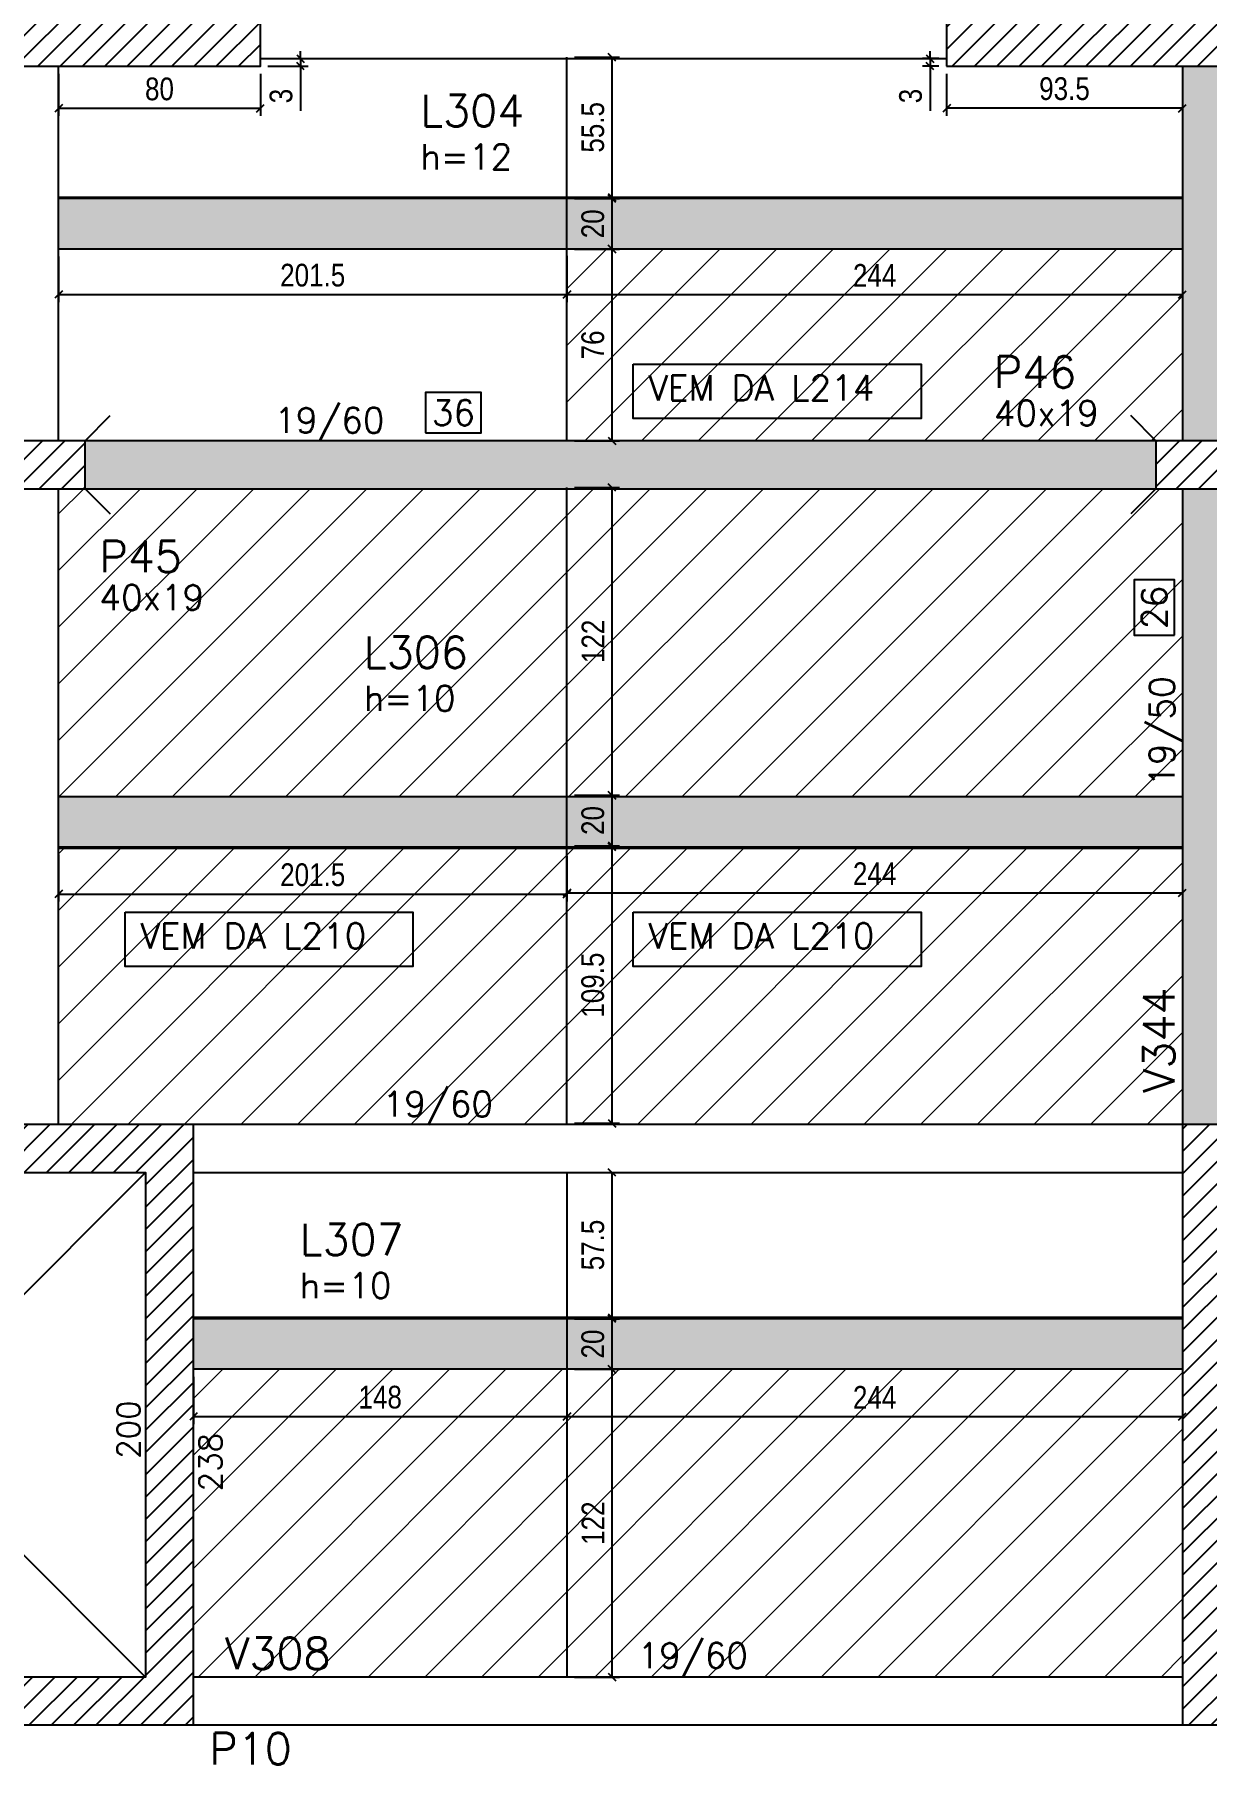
# Model space of a CAD drawing. Header units: millimetres. Extents: x 1860 to 8661, y -614 to 3837.
# Drawn here: x 4034 to 4498, y 1617 to 2302 of the extents above; entities that cross this region are included whole.
import ezdxf
from ezdxf.enums import TextEntityAlignment as Align

# ---------------------------------------------------------------- set-up
doc = ezdxf.new("R2010")
doc.units = ezdxf.units.MM
for name, color, linetype in [('COTA', 241, 'Continuous'), ('F-DESNIVEL-1', 254, 'Continuous'), ('F-LAJES-DIM', 2, 'Continuous'), ('F-LAJES-NOME', 4, 'Continuous'), ('F-PILARES-DIM', 172, 'Continuous'), ('F-PILARES-N', 170, 'Continuous'), ('F-PILARES-NASCE', 4, 'Continuous'), ('F-PILARES-NOME', 170, 'Continuous'), ('F-VIGAS-DIM', 2, 'Continuous'), ('F-VIGAS-NOME', 4, 'Continuous'), ('F-VÃO', 1, 'Continuous'), ('Painéis', 200, 'Continuous'), ('Pilares', 5, 'Continuous'), ('VIGA', 3, 'Continuous')]:
    doc.layers.add(name, color=color, linetype=linetype)
doc.layers.add('F-DESNIVEL-2', color=7, linetype='Continuous', true_color=0xffd1e8)
doc.layers.add('Hachura', color=251, linetype='Continuous', lineweight=9)
doc.styles.add('COTA TECNICA-50', font='techl___.ttf', dxfattribs={"height": 9})
doc.styles.add('MCP', font='romans.shx')
doc.styles.add('ROMANS', font='romans.shx')
doc.dimstyles.new('COTA PAINEL-50', dxfattribs={"dimtxt": 9, "dimasz": 3, "dimexe": 3, "dimexo": 3, "dimgap": 3, "dimtad": 1, "dimdec": 1, "dimzin": 12, "dimdsep": 46, "dimtxsty": 'COTA TECNICA-50', "dimblk1": 'OBLIQUE', "dimblk2": 'OBLIQUE', "dimsah": 1, "dimcen": 0.9, "dimclrd": 4, "dimclre": 4, "dimclrt": 240, "dimadec": 1, "dimazin": 3, "dimtfac": 1, "dimtdec": 1, "dimtmove": 0, "dimatfit": 3, "dimfxl": 1, "dimtolj": 1, "dimtzin": 12, "dimarcsym": 0})
pattern_1 = [(45, (3892.612, -4013.147), (-4.4194174, 4.4194174), [])]

# ---------------------------------------------------------------- blocks, each defined once
blk = doc.blocks.new('*U11')
at = {"layer": 'F-VIGAS-DIM', "color": 1}
blk.add_lwpolyline([(0, 0), (22, 0), (22, 16), (0, 16)], close=True, dxfattribs=at)
at = {"layer": 'F-VIGAS-DIM', "style": 'MCP'}
blk.add_attdef('DIM', text='', height=10, dxfattribs=at).set_placement((11, 8), align=Align.MIDDLE_CENTER)
blk = doc.blocks.new('_Oblique')
at = {"color": 0, "linetype": 'ByBlock', "lineweight": -2}
blk.add_line((-0.5, -0.5), (0.5, 0.5), dxfattribs=at)
blk = doc.blocks.new('*D932')
at = {"layer": 'COTA', "color": 4, "lineweight": -2, "transparency": 16777216}
for p, q in [((4043.11, 1977.35), (4043.11, 1958.7)), ((4244.61, 1976.85), (4244.61, 1958.7)), ((4043.11, 1961.7), (4244.61, 1961.7))]:
    blk.add_line(p, q, dxfattribs=at)
at = {"layer": 'Defpoints', "color": 0, "transparency": 16777216}
for p in [(4043.11, 1980.35), (4244.61, 1979.85), (4244.61, 1961.7)]:
    blk.add_point(p, dxfattribs=at)
at = {"layer": 'COTA', "color": 4, "lineweight": -2, "transparency": 16777216, "xscale": 3, "yscale": 3, "zscale": 3, "rotation": 180}
blk.add_blockref('_Oblique', (4043.11, 1961.7), dxfattribs=at)
at = {"layer": 'COTA', "color": 4, "lineweight": -2, "transparency": 16777216, "xscale": 3, "yscale": 3, "zscale": 3}
blk.add_blockref('_Oblique', (4244.61, 1961.7), dxfattribs=at)
at = {"layer": 'COTA', "color": 240, "transparency": 16777216, "insert": (4143.86, 1969.3), "char_height": 9, "attachment_point": 5, "style": 'COTA TECNICA-50'}
blk.add_mtext('\\A1;201.5', dxfattribs=at)
blk = doc.blocks.new('*D933')
at = {"layer": 'COTA', "color": 4, "lineweight": -2, "transparency": 16777216}
for p, q in [((4244.61, 1976.85), (4244.61, 1959.2)), ((4488.61, 1976.85), (4488.61, 1959.2)), ((4244.61, 1962.2), (4488.61, 1962.2))]:
    blk.add_line(p, q, dxfattribs=at)
at = {"layer": 'Defpoints', "color": 0, "transparency": 16777216}
for p in [(4244.61, 1979.85), (4488.61, 1979.85), (4488.61, 1962.2)]:
    blk.add_point(p, dxfattribs=at)
at = {"layer": 'COTA', "color": 4, "lineweight": -2, "transparency": 16777216, "xscale": 3, "yscale": 3, "zscale": 3, "rotation": 180}
blk.add_blockref('_Oblique', (4244.61, 1962.2), dxfattribs=at)
at = {"layer": 'COTA', "color": 4, "lineweight": -2, "transparency": 16777216, "xscale": 3, "yscale": 3, "zscale": 3}
blk.add_blockref('_Oblique', (4488.61, 1962.2), dxfattribs=at)
at = {"layer": 'COTA', "color": 240, "transparency": 16777216, "insert": (4366.61, 1969.77), "char_height": 9, "attachment_point": 5, "style": 'COTA TECNICA-50'}
blk.add_mtext('\\A1;244', dxfattribs=at)
blk = doc.blocks.new('*D934')
at = {"layer": 'COTA', "color": 4, "lineweight": -2, "transparency": 16777216}
for p, q in [((4247.61, 1980.35), (4265.52, 1980.35)), ((4262.52, 1870.85), (4262.52, 1980.35)), ((4247.61, 1870.85), (4265.52, 1870.85))]:
    blk.add_line(p, q, dxfattribs=at)
at = {"layer": 'Defpoints', "color": 0, "transparency": 16777216}
for p in [(4244.61, 1980.35), (4262.52, 1980.35), (4244.61, 1870.85)]:
    blk.add_point(p, dxfattribs=at)
at = {"layer": 'COTA', "color": 4, "lineweight": -2, "transparency": 16777216, "xscale": 3, "yscale": 3, "zscale": 3}
for p, rotation in [((4262.52, 1980.35), 90), ((4262.52, 1870.85), 270)]:
    blk.add_blockref('_Oblique', p, dxfattribs=dict(at, rotation=rotation))
at = {"layer": 'COTA', "color": 240, "transparency": 16777216, "insert": (4254.89, 1925.6), "char_height": 9, "attachment_point": 5, "rotation": 90, "style": 'COTA TECNICA-50'}
blk.add_mtext('\\A1;109.5', dxfattribs=at)
blk = doc.blocks.new('*D936')
at = {"layer": 'COTA', "color": 4, "lineweight": -2, "transparency": 16777216}
for p, q in [((4247.61, 2122.85), (4265.52, 2122.85)), ((4262.52, 2000.85), (4262.52, 2122.85)), ((4247.61, 2000.85), (4265.52, 2000.85))]:
    blk.add_line(p, q, dxfattribs=at)
at = {"layer": 'Defpoints', "color": 0, "transparency": 16777216}
for p in [(4244.61, 2122.85), (4262.52, 2122.85), (4244.61, 2000.85)]:
    blk.add_point(p, dxfattribs=at)
at = {"layer": 'COTA', "color": 4, "lineweight": -2, "transparency": 16777216, "xscale": 3, "yscale": 3, "zscale": 3}
for p, rotation in [((4262.52, 2122.85), 90), ((4262.52, 2000.85), 270)]:
    blk.add_blockref('_Oblique', p, dxfattribs=dict(at, rotation=rotation))
at = {"layer": 'COTA', "color": 240, "transparency": 16777216, "insert": (4254.96, 2061.85), "char_height": 9, "attachment_point": 5, "rotation": 90, "style": 'COTA TECNICA-50'}
blk.add_mtext('\\A1;122', dxfattribs=at)
blk = doc.blocks.new('*D935')
at = {"layer": 'COTA', "color": 4, "lineweight": -2, "transparency": 16777216}
for p, q in [((4247.61, 2000.85), (4265.52, 2000.85)), ((4262.52, 1980.85), (4262.52, 2000.85)), ((4247.61, 1980.85), (4265.52, 1980.85))]:
    blk.add_line(p, q, dxfattribs=at)
at = {"layer": 'Defpoints', "color": 0, "transparency": 16777216}
for p in [(4244.61, 2000.85), (4262.52, 2000.85), (4244.61, 1980.85)]:
    blk.add_point(p, dxfattribs=at)
at = {"layer": 'COTA', "color": 4, "lineweight": -2, "transparency": 16777216, "xscale": 3, "yscale": 3, "zscale": 3}
for p, rotation in [((4262.52, 2000.85), 90), ((4262.52, 1980.85), 270)]:
    blk.add_blockref('_Oblique', p, dxfattribs=dict(at, rotation=rotation))
at = {"layer": 'COTA', "color": 240, "transparency": 16777216, "insert": (4254.92, 1990.85), "char_height": 9, "attachment_point": 5, "rotation": 90, "style": 'COTA TECNICA-50'}
blk.add_mtext('\\A1;20', dxfattribs=at)
blk = doc.blocks.new('*D937')
at = {"layer": 'COTA', "color": 4, "lineweight": -2, "transparency": 16777216}
for p, q in [((4244.61, 2214.6), (4244.61, 2196.35)), ((4043.11, 2214.35), (4043.11, 2196.35)), ((4043.11, 2199.35), (4244.61, 2199.35))]:
    blk.add_line(p, q, dxfattribs=at)
at = {"layer": 'Defpoints', "color": 0, "transparency": 16777216}
for p in [(4043.11, 2217.35), (4244.61, 2217.6), (4244.61, 2199.35)]:
    blk.add_point(p, dxfattribs=at)
at = {"layer": 'COTA', "color": 4, "lineweight": -2, "transparency": 16777216, "xscale": 3, "yscale": 3, "zscale": 3, "rotation": 180}
blk.add_blockref('_Oblique', (4043.11, 2199.35), dxfattribs=at)
at = {"layer": 'COTA', "color": 4, "lineweight": -2, "transparency": 16777216, "xscale": 3, "yscale": 3, "zscale": 3}
blk.add_blockref('_Oblique', (4244.61, 2199.35), dxfattribs=at)
at = {"layer": 'COTA', "color": 240, "transparency": 16777216, "insert": (4143.86, 2206.95), "char_height": 9, "attachment_point": 5, "style": 'COTA TECNICA-50'}
blk.add_mtext('\\A1;201.5', dxfattribs=at)
blk = doc.blocks.new('*D938')
at = {"layer": 'COTA', "color": 4, "lineweight": -2, "transparency": 16777216}
for p, q in [((4244.61, 2214.6), (4244.61, 2196.35)), ((4488.61, 2214.35), (4488.61, 2196.35)), ((4244.61, 2199.35), (4488.61, 2199.35))]:
    blk.add_line(p, q, dxfattribs=at)
at = {"layer": 'Defpoints', "color": 0, "transparency": 16777216}
for p in [(4244.61, 2217.6), (4488.61, 2217.35), (4488.61, 2199.35)]:
    blk.add_point(p, dxfattribs=at)
at = {"layer": 'COTA', "color": 4, "lineweight": -2, "transparency": 16777216, "xscale": 3, "yscale": 3, "zscale": 3, "rotation": 180}
blk.add_blockref('_Oblique', (4244.61, 2199.35), dxfattribs=at)
at = {"layer": 'COTA', "color": 4, "lineweight": -2, "transparency": 16777216, "xscale": 3, "yscale": 3, "zscale": 3}
blk.add_blockref('_Oblique', (4488.61, 2199.35), dxfattribs=at)
at = {"layer": 'COTA', "color": 240, "transparency": 16777216, "insert": (4366.61, 2206.91), "char_height": 9, "attachment_point": 5, "style": 'COTA TECNICA-50'}
blk.add_mtext('\\A1;244', dxfattribs=at)
blk = doc.blocks.new('*D939')
at = {"layer": 'COTA', "color": 4, "lineweight": -2, "transparency": 16777216}
for p, q in [((4247.61, 2217.35), (4265.52, 2217.35)), ((4262.52, 2141.35), (4262.52, 2217.35)), ((4247.61, 2141.35), (4265.52, 2141.35))]:
    blk.add_line(p, q, dxfattribs=at)
at = {"layer": 'Defpoints', "color": 0, "transparency": 16777216}
for p in [(4244.61, 2217.35), (4262.52, 2217.35), (4244.61, 2141.35)]:
    blk.add_point(p, dxfattribs=at)
at = {"layer": 'COTA', "color": 4, "lineweight": -2, "transparency": 16777216, "xscale": 3, "yscale": 3, "zscale": 3}
for p, rotation in [((4262.52, 2217.35), 90), ((4262.52, 2141.35), 270)]:
    blk.add_blockref('_Oblique', p, dxfattribs=dict(at, rotation=rotation))
at = {"layer": 'COTA', "color": 240, "transparency": 16777216, "insert": (4254.92, 2179.35), "char_height": 9, "attachment_point": 5, "rotation": 90, "style": 'COTA TECNICA-50'}
blk.add_mtext('\\A1;76', dxfattribs=at)
blk = doc.blocks.new('*D940')
at = {"layer": 'COTA', "color": 4, "lineweight": -2, "transparency": 16777216}
for p, q in [((4247.61, 2237.35), (4265.52, 2237.35)), ((4262.52, 2217.35), (4262.52, 2237.35)), ((4284.11, 2217.35), (4259.52, 2217.35))]:
    blk.add_line(p, q, dxfattribs=at)
at = {"layer": 'Defpoints', "color": 0, "transparency": 16777216}
for p in [(4244.61, 2237.35), (4262.52, 2237.35), (4287.11, 2217.35)]:
    blk.add_point(p, dxfattribs=at)
at = {"layer": 'COTA', "color": 4, "lineweight": -2, "transparency": 16777216, "xscale": 3, "yscale": 3, "zscale": 3}
for p, rotation in [((4262.52, 2237.35), 90), ((4262.52, 2217.35), 270)]:
    blk.add_blockref('_Oblique', p, dxfattribs=dict(at, rotation=rotation))
at = {"layer": 'COTA', "color": 240, "transparency": 16777216, "insert": (4254.92, 2227.35), "char_height": 9, "attachment_point": 5, "rotation": 90, "style": 'COTA TECNICA-50'}
blk.add_mtext('\\A1;20', dxfattribs=at)
blk = doc.blocks.new('*D941')
at = {"layer": 'COTA', "color": 4, "lineweight": -2, "transparency": 16777216}
for p, q in [((4247.61, 2293.35), (4265.52, 2293.35)), ((4262.52, 2237.85), (4262.52, 2293.35)), ((4247.61, 2237.85), (4265.52, 2237.85))]:
    blk.add_line(p, q, dxfattribs=at)
at = {"layer": 'Defpoints', "color": 0, "transparency": 16777216}
for p in [(4244.61, 2293.35), (4262.52, 2293.35), (4244.61, 2237.85)]:
    blk.add_point(p, dxfattribs=at)
at = {"layer": 'COTA', "color": 4, "lineweight": -2, "transparency": 16777216, "xscale": 3, "yscale": 3, "zscale": 3}
for p, rotation in [((4262.52, 2293.35), 90), ((4262.52, 2237.85), 270)]:
    blk.add_blockref('_Oblique', p, dxfattribs=dict(at, rotation=rotation))
at = {"layer": 'COTA', "color": 240, "transparency": 16777216, "insert": (4254.92, 2265.6), "char_height": 9, "attachment_point": 5, "rotation": 90, "style": 'COTA TECNICA-50'}
blk.add_mtext('\\A1;55.5', dxfattribs=at)
blk = doc.blocks.new('*D942')
at = {"layer": 'COTA', "color": 4, "lineweight": -2, "transparency": 16777216}
for p, q in [((4395.11, 2286.85), (4395.11, 2270.15)), ((4488.61, 2286.75), (4488.61, 2270.15)), ((4488.61, 2273.15), (4395.11, 2273.15))]:
    blk.add_line(p, q, dxfattribs=at)
at = {"layer": 'Defpoints', "color": 0, "transparency": 16777216}
for p in [(4395.11, 2289.85), (4488.61, 2289.75), (4395.11, 2273.15)]:
    blk.add_point(p, dxfattribs=at)
at = {"layer": 'COTA', "color": 4, "lineweight": -2, "transparency": 16777216, "xscale": 3, "yscale": 3, "zscale": 3, "rotation": 180}
blk.add_blockref('_Oblique', (4395.11, 2273.15), dxfattribs=at)
at = {"layer": 'COTA', "color": 4, "lineweight": -2, "transparency": 16777216, "xscale": 3, "yscale": 3, "zscale": 3}
blk.add_blockref('_Oblique', (4488.61, 2273.15), dxfattribs=at)
at = {"layer": 'COTA', "color": 240, "transparency": 16777216, "insert": (4441.86, 2280.87), "char_height": 9, "attachment_point": 5, "style": 'COTA TECNICA-50'}
blk.add_mtext('\\A1;93.5', dxfattribs=at)
blk = doc.blocks.new('*D943')
at = {"layer": 'COTA', "color": 4, "lineweight": -2, "transparency": 16777216}
for p, q in [((4043.11, 2286.85), (4043.11, 2270.15)), ((4123.11, 2286.85), (4123.11, 2270.15)), ((4043.11, 2273.15), (4123.11, 2273.15))]:
    blk.add_line(p, q, dxfattribs=at)
at = {"layer": 'Defpoints', "color": 0, "transparency": 16777216}
for p in [(4043.11, 2289.85), (4123.11, 2289.85), (4123.11, 2273.15)]:
    blk.add_point(p, dxfattribs=at)
at = {"layer": 'COTA', "color": 4, "lineweight": -2, "transparency": 16777216, "xscale": 3, "yscale": 3, "zscale": 3, "rotation": 180}
blk.add_blockref('_Oblique', (4043.11, 2273.15), dxfattribs=at)
at = {"layer": 'COTA', "color": 4, "lineweight": -2, "transparency": 16777216, "xscale": 3, "yscale": 3, "zscale": 3}
blk.add_blockref('_Oblique', (4123.11, 2273.15), dxfattribs=at)
at = {"layer": 'COTA', "color": 240, "transparency": 16777216, "insert": (4083.11, 2280.76), "char_height": 9, "attachment_point": 5, "style": 'COTA TECNICA-50'}
blk.add_mtext('\\A1;80', dxfattribs=at)
blk = doc.blocks.new('*D944')
at = {"layer": 'COTA', "color": 4, "lineweight": -2, "transparency": 16777216}
for p, q in [((4126.11, 2292.85), (4142.02, 2292.85)), ((4139.02, 2292.85), (4139.02, 2295.85)), ((4139.02, 2292.85), (4139.02, 2289.85)), ((4126.11, 2289.85), (4142.02, 2289.85)), ((4139.02, 2289.85), (4139.02, 2272.16))]:
    blk.add_line(p, q, dxfattribs=at)
at = {"layer": 'Defpoints', "color": 0, "transparency": 16777216}
for p in [(4123.11, 2292.85), (4123.11, 2289.85), (4139.02, 2289.85)]:
    blk.add_point(p, dxfattribs=at)
at = {"layer": 'COTA', "color": 4, "lineweight": -2, "transparency": 16777216, "xscale": 3, "yscale": 3, "zscale": 3}
for p, rotation in [((4139.02, 2292.85), 270), ((4139.02, 2289.85), 90)]:
    blk.add_blockref('_Oblique', p, dxfattribs=dict(at, rotation=rotation))
at = {"layer": 'COTA', "color": 240, "transparency": 16777216, "insert": (4131.33, 2278), "char_height": 9, "attachment_point": 5, "rotation": 90, "style": 'COTA TECNICA-50'}
blk.add_mtext('\\A1;3', dxfattribs=at)
blk = doc.blocks.new('*D945')
at = {"layer": 'COTA', "color": 4, "lineweight": -2, "transparency": 16777216}
for p, q in [((4392.11, 2292.85), (4385.56, 2292.85)), ((4388.56, 2292.85), (4388.56, 2295.85)), ((4388.56, 2292.85), (4388.56, 2289.85)), ((4392.11, 2289.85), (4385.56, 2289.85)), ((4388.56, 2289.85), (4388.56, 2272.16))]:
    blk.add_line(p, q, dxfattribs=at)
at = {"layer": 'Defpoints', "color": 0, "transparency": 16777216}
for p in [(4395.11, 2292.85), (4388.56, 2289.85), (4395.11, 2289.85)]:
    blk.add_point(p, dxfattribs=at)
at = {"layer": 'COTA', "color": 4, "lineweight": -2, "transparency": 16777216, "xscale": 3, "yscale": 3, "zscale": 3}
for p, rotation in [((4388.56, 2292.85), 270), ((4388.56, 2289.85), 90)]:
    blk.add_blockref('_Oblique', p, dxfattribs=dict(at, rotation=rotation))
at = {"layer": 'COTA', "color": 240, "transparency": 16777216, "insert": (4380.87, 2278), "char_height": 9, "attachment_point": 5, "rotation": 90, "style": 'COTA TECNICA-50'}
blk.add_mtext('\\A1;3', dxfattribs=at)
blk = doc.blocks.new('*D953')
at = {"layer": 'COTA', "color": 4, "lineweight": -2, "transparency": 16777216}
for p, q in [((4096.61, 1770.35), (4096.61, 1751.64)), ((4244.61, 1770.35), (4244.61, 1751.64)), ((4096.61, 1754.64), (4244.61, 1754.64))]:
    blk.add_line(p, q, dxfattribs=at)
at = {"layer": 'Defpoints', "color": 0, "transparency": 16777216}
for p in [(4096.61, 1773.35), (4244.61, 1773.35), (4244.61, 1754.64)]:
    blk.add_point(p, dxfattribs=at)
at = {"layer": 'COTA', "color": 4, "lineweight": -2, "transparency": 16777216, "xscale": 3, "yscale": 3, "zscale": 3, "rotation": 180}
blk.add_blockref('_Oblique', (4096.61, 1754.64), dxfattribs=at)
at = {"layer": 'COTA', "color": 4, "lineweight": -2, "transparency": 16777216, "xscale": 3, "yscale": 3, "zscale": 3}
blk.add_blockref('_Oblique', (4244.61, 1754.64), dxfattribs=at)
at = {"layer": 'COTA', "color": 240, "transparency": 16777216, "insert": (4170.61, 1762.23), "char_height": 9, "attachment_point": 5, "style": 'COTA TECNICA-50'}
blk.add_mtext('\\A1;148', dxfattribs=at)
blk = doc.blocks.new('*D954')
at = {"layer": 'COTA', "color": 4, "lineweight": -2, "transparency": 16777216}
for p, q in [((4244.61, 1770.35), (4244.61, 1751.64)), ((4488.61, 1770.35), (4488.61, 1751.64)), ((4244.61, 1754.64), (4488.61, 1754.64))]:
    blk.add_line(p, q, dxfattribs=at)
at = {"layer": 'Defpoints', "color": 0, "transparency": 16777216}
for p in [(4244.61, 1773.35), (4488.61, 1773.35), (4488.61, 1754.64)]:
    blk.add_point(p, dxfattribs=at)
at = {"layer": 'COTA', "color": 4, "lineweight": -2, "transparency": 16777216, "xscale": 3, "yscale": 3, "zscale": 3, "rotation": 180}
blk.add_blockref('_Oblique', (4244.61, 1754.64), dxfattribs=at)
at = {"layer": 'COTA', "color": 4, "lineweight": -2, "transparency": 16777216, "xscale": 3, "yscale": 3, "zscale": 3}
blk.add_blockref('_Oblique', (4488.61, 1754.64), dxfattribs=at)
at = {"layer": 'COTA', "color": 240, "transparency": 16777216, "insert": (4366.61, 1762.21), "char_height": 9, "attachment_point": 5, "style": 'COTA TECNICA-50'}
blk.add_mtext('\\A1;244', dxfattribs=at)
blk = doc.blocks.new('*D955')
at = {"layer": 'COTA', "color": 4, "lineweight": -2, "transparency": 16777216}
for p, q in [((4247.61, 1773.35), (4265.52, 1773.35)), ((4262.52, 1651.35), (4262.52, 1773.35)), ((4247.61, 1651.35), (4265.52, 1651.35))]:
    blk.add_line(p, q, dxfattribs=at)
at = {"layer": 'Defpoints', "color": 0, "transparency": 16777216}
for p in [(4244.61, 1773.35), (4262.52, 1773.35), (4244.61, 1651.35)]:
    blk.add_point(p, dxfattribs=at)
at = {"layer": 'COTA', "color": 4, "lineweight": -2, "transparency": 16777216, "xscale": 3, "yscale": 3, "zscale": 3}
for p, rotation in [((4262.52, 1773.35), 90), ((4262.52, 1651.35), 270)]:
    blk.add_blockref('_Oblique', p, dxfattribs=dict(at, rotation=rotation))
at = {"layer": 'COTA', "color": 240, "transparency": 16777216, "insert": (4254.96, 1712.35), "char_height": 9, "attachment_point": 5, "rotation": 90, "style": 'COTA TECNICA-50'}
blk.add_mtext('\\A1;122', dxfattribs=at)
blk = doc.blocks.new('*D956')
at = {"layer": 'COTA', "color": 4, "lineweight": -2, "transparency": 16777216}
for p, q in [((4247.61, 1793.35), (4265.52, 1793.35)), ((4262.52, 1773.35), (4262.52, 1793.35)), ((4247.61, 1773.35), (4265.52, 1773.35))]:
    blk.add_line(p, q, dxfattribs=at)
at = {"layer": 'Defpoints', "color": 0, "transparency": 16777216}
for p in [(4244.61, 1793.35), (4262.52, 1793.35), (4244.61, 1773.35)]:
    blk.add_point(p, dxfattribs=at)
at = {"layer": 'COTA', "color": 4, "lineweight": -2, "transparency": 16777216, "xscale": 3, "yscale": 3, "zscale": 3}
for p, rotation in [((4262.52, 1793.35), 90), ((4262.52, 1773.35), 270)]:
    blk.add_blockref('_Oblique', p, dxfattribs=dict(at, rotation=rotation))
at = {"layer": 'COTA', "color": 240, "transparency": 16777216, "insert": (4254.92, 1783.35), "char_height": 9, "attachment_point": 5, "rotation": 90, "style": 'COTA TECNICA-50'}
blk.add_mtext('\\A1;20', dxfattribs=at)
blk = doc.blocks.new('*D957')
at = {"layer": 'COTA', "color": 4, "lineweight": -2, "transparency": 16777216}
for p, q in [((4247.61, 1851.35), (4265.52, 1851.35)), ((4262.52, 1793.85), (4262.52, 1851.35)), ((4247.61, 1793.85), (4265.52, 1793.85))]:
    blk.add_line(p, q, dxfattribs=at)
at = {"layer": 'Defpoints', "color": 0, "transparency": 16777216}
for p in [(4244.61, 1851.35), (4262.52, 1851.35), (4244.61, 1793.85)]:
    blk.add_point(p, dxfattribs=at)
at = {"layer": 'COTA', "color": 4, "lineweight": -2, "transparency": 16777216, "xscale": 3, "yscale": 3, "zscale": 3}
for p, rotation in [((4262.52, 1851.35), 90), ((4262.52, 1793.85), 270)]:
    blk.add_blockref('_Oblique', p, dxfattribs=dict(at, rotation=rotation))
at = {"layer": 'COTA', "color": 240, "transparency": 16777216, "insert": (4254.92, 1822.6), "char_height": 9, "attachment_point": 5, "rotation": 90, "style": 'COTA TECNICA-50'}
blk.add_mtext('\\A1;57.5', dxfattribs=at)

msp = doc.modelspace()

# ---------------------------------------------------------------- hatches: boundary and pattern name
at = {"layer": 'Hachura', "linetype": 'ByBlock'}
h = msp.add_hatch(color=256, dxfattribs=at)
h.dxf.hatch_style = 1
h.paths.add_polyline_path([(4244.61, 2237.35), (4043.11, 2237.35), (4043.11, 2217.35), (4244.61, 2217.35)])
h.paths.add_polyline_path([(4244.61, 2237.35), (4244.61, 2217.35), (4488.61, 2217.35), (4488.61, 2237.35)])
h = msp.add_hatch(dxfattribs=at)
h.set_pattern_fill('ANSI31', color=256, scale=5)
h.paths.add_polyline_path([(3936.61, 2217.35), (3692.61, 2217.35), (3692.61, 2141.35), (3713.61, 2141.35), (3936.61, 2141.35)])
h.paths.add_polyline_path([(3848.61, 2160.48), (3848.61, 2144.48), (3870.61, 2144.48), (3870.61, 2160.48)], flags=16)
h.paths.add_polyline_path([(4478.11, 2141.35), (4488.61, 2141.35), (4488.61, 2217.35), (4244.61, 2217.35), (4244.61, 2141.35)])
h = msp.add_hatch(dxfattribs=at)
h.set_pattern_fill('ANSI31', color=256, scale=5)
h.paths.add_polyline_path([(4053.61, 2122.35), (4043.11, 2122.35), (4043.11, 2000.35), (4244.61, 2000.35), (4244.61, 2122.35)])
h.paths.add_polyline_path([(4244.61, 2122.35), (4244.61, 2000.35), (4488.61, 2000.35), (4488.61, 2122.35), (4478.11, 2122.35)])
h = msp.add_hatch(color=256, dxfattribs=at)
h.dxf.hatch_style = 1
h.paths.add_polyline_path([(3936.61, 2000.35), (3692.61, 2000.35), (3692.61, 1980.35), (3936.61, 1980.35)])
h.paths.add_polyline_path([(4024.11, 2000.35), (3936.61, 2000.35), (3936.61, 1980.35), (4024.11, 1980.35)])
h.paths.add_polyline_path([(4287.11, 2000.35), (4043.11, 2000.35), (4043.11, 1980.35), (4287.11, 1980.35)])
h.paths.add_polyline_path([(4488.61, 2000.35), (4287.11, 2000.35), (4287.11, 1980.35), (4488.61, 1980.35)])
h = msp.add_hatch(dxfattribs=at)
h.set_pattern_fill('ANSI31', color=256, scale=5)
h.paths.add_polyline_path([(4244.61, 1870.35), (4244.61, 1979.85), (4043.11, 1979.85), (4043.11, 1870.35), (4096.61, 1870.35)])
h.paths.add_polyline_path([(4488.61, 1870.35), (4488.61, 1979.85), (4244.61, 1979.85), (4244.61, 1870.35)])
h = msp.add_hatch(color=256, dxfattribs=at)
h.dxf.hatch_style = 1
h.paths.add_polyline_path([(4244.61, 1773.35), (4244.61, 1793.35), (4096.61, 1793.35), (4096.61, 1773.35)])
h.paths.add_polyline_path([(4244.61, 1793.35), (4244.61, 1773.35), (4488.61, 1773.35), (4488.61, 1793.35)])
h = msp.add_hatch(dxfattribs=at)
h.set_pattern_fill('ANSI31', color=256, scale=5)
h.paths.add_polyline_path([(4096.61, 1773.35), (4096.61, 1651.35), (4244.61, 1651.35), (4244.61, 1773.35)])
h.paths.add_polyline_path([(4244.61, 1773.35), (4244.61, 1651.35), (4488.61, 1651.35), (4488.61, 1773.35)])
at = {"layer": 'Pilares', "linetype": 'Continuous'}
h = msp.add_hatch(dxfattribs=at)
h.set_pattern_fill('ANSI31', color=256, scale=50, style=0)
h.set_pattern_definition(pattern_1)
h.paths.add_polyline_path([(3923.11, 2289.85), (4123.11, 2289.85), (4123.11, 2314.85), (3923.11, 2314.85)], flags=16)
h = msp.add_hatch(dxfattribs=at)
h.set_pattern_fill('ANSI31', color=256, scale=50, style=0)
h.set_pattern_definition(pattern_1)
h.paths.add_polyline_path([(4395.11, 2289.85), (4595.11, 2289.85), (4595.11, 2314.85), (4395.11, 2314.85)], flags=16)
h = msp.add_hatch(dxfattribs=at)
h.set_pattern_fill('ANSI31', color=256, scale=50, style=0)
h.set_pattern_definition(pattern_1)
h.paths.add_polyline_path([(4013.61, 2122.35), (4053.61, 2122.35), (4053.61, 2141.35), (4013.61, 2141.35)], flags=16)
h = msp.add_hatch(dxfattribs=at)
h.set_pattern_fill('ANSI31', color=256, scale=50, style=0)
h.set_pattern_definition(pattern_1)
h.paths.add_polyline_path([(4478.11, 2122.35), (4518.11, 2122.35), (4518.11, 2141.35), (4478.11, 2141.35)], flags=16)
h = msp.add_hatch(dxfattribs=at)
h.set_pattern_fill('ANSI31', color=256, scale=50, style=0)
h.set_pattern_definition(pattern_1)
h.paths.add_polyline_path([(4096.61, 1632.35), (4096.61, 1870.35), (3858.61, 1870.35), (3858.61, 1851.35), (4077.61, 1851.35), (4077.61, 1651.35), (3858.61, 1651.35), (3858.61, 1632.35)], flags=16)
h = msp.add_hatch(dxfattribs=at)
h.set_pattern_fill('ANSI31', color=256, scale=50, style=0)
h.set_pattern_definition(pattern_1)
h.paths.add_polyline_path([(4488.61, 1632.35), (4507.61, 1632.35), (4507.61, 1870.35), (4488.61, 1870.35)], flags=16)

# ---------------------------------------------------------------- linework, layer by layer
at = {"layer": 'COTA'}
for points in [[(4270.87, 2171.71), (4385, 2171.71), (4385, 2150.16), (4270.87, 2150.16)], [(4069.46, 1954.57), (4183.6, 1954.57), (4183.6, 1933.03), (4069.46, 1933.03)], [(4270.87, 1954.57), (4385, 1954.57), (4385, 1933.03), (4270.87, 1933.03)]]:
    msp.add_lwpolyline(points, close=True, dxfattribs=at)
at = {"layer": 'F-DESNIVEL-1', "linetype": 'Continuous'}
for points in [[(4053.61, 2122.35), (4478.11, 2122.35), (4478.11, 2141.35)], [(4053.61, 2122.35), (4478.11, 2141.35), (4053.61, 2141.35)], [(4053.61, 2122.35), (4053.61, 2141.35), (4053.61, 2122.35)]]:
    msp.add_solid(points, dxfattribs=at)
at = {"layer": 'F-DESNIVEL-2', "linetype": 'Continuous'}
for points in [[(4507.61, 2141.35), (4507.61, 2289.75), (4488.61, 2289.75)], [(4507.61, 2141.35), (4488.61, 2289.75), (4488.61, 2141.35)], [(4507.61, 2141.35), (4488.61, 2141.35), (4507.61, 2141.35)], [(4507.61, 2122.35), (4488.61, 2122.35), (4488.61, 1870.45)], [(4507.61, 2122.35), (4488.61, 1870.45), (4507.61, 1870.45)]]:
    msp.add_solid(points, dxfattribs=at)
at = {"layer": 'F-PILARES-N', "linetype": 'Continuous'}
for points in [[(4013.61, 2122.35), (4053.61, 2122.35), (4053.61, 2141.35), (4013.61, 2141.35), (4013.61, 2122.35)], [(4478.11, 2122.35), (4518.11, 2122.35), (4518.11, 2141.35), (4478.11, 2141.35), (4478.11, 2122.35)]]:
    msp.add_lwpolyline(points, dxfattribs=at)
at = {"layer": 'F-PILARES-NASCE', "linetype": 'Continuous'}
for p, q in [((4053.61, 2141.35), (4063.61, 2151.35)), ((4478.11, 2141.35), (4468.11, 2151.35)), ((4053.61, 2122.35), (4063.61, 2112.35)), ((4478.11, 2122.35), (4468.11, 2112.35))]:
    msp.add_line(p, q, dxfattribs=at)
at = {"layer": 'F-VÃO'}
for p, q in [((3877.61, 1651.35), (4077.61, 1851.35)), ((3877.61, 1851.35), (4077.61, 1651.35))]:
    msp.add_line(p, q, dxfattribs=at)
at = {"layer": 'Painéis'}
msp.add_line((4244.61, 2141.35), (4244.61, 2293.35), dxfattribs=at)
for points in [[(4488.61, 2237.85), (4043.11, 2237.85)], [(4488.61, 2237.35), (4043.11, 2237.35)], [(4488.61, 2217.35), (4043.11, 2217.35)], [(4244.61, 1870.85), (4244.61, 2122.85)], [(4043.11, 2000.35), (4488.61, 2000.35)], [(4043.11, 1980.35), (4488.61, 1980.35)], [(4043.11, 1979.85), (4488.61, 1979.85)], [(4244.61, 1851.35), (4244.61, 1651.35)], [(4488.61, 1793.85), (4096.61, 1793.85)], [(4488.61, 1793.35), (4096.61, 1793.35)], [(4488.61, 1773.35), (4096.61, 1773.35)]]:
    msp.add_lwpolyline(points, dxfattribs=at)
at = {"layer": 'Pilares'}
msp.add_lwpolyline([(3923.11, 2289.85), (4123.11, 2289.85), (4123.11, 2314.85), (3923.11, 2314.85), (3923.11, 2289.85)], dxfattribs=at)
at = {"layer": 'Pilares', "linetype": 'Continuous'}
for points in [[(4395.11, 2289.85), (4595.11, 2289.85), (4595.11, 2314.85), (4395.11, 2314.85), (4395.11, 2289.85)], [(4096.61, 1632.35), (4096.61, 1870.35), (3858.61, 1870.35), (3858.61, 1851.35), (4077.61, 1851.35), (4077.61, 1651.35), (3858.61, 1651.35), (3858.61, 1632.35), (4096.61, 1632.35)], [(4488.61, 1632.35), (4507.61, 1632.35), (4507.61, 1870.35), (4488.61, 1870.35), (4488.61, 1632.35)]]:
    msp.add_lwpolyline(points, dxfattribs=at)
at = {"layer": 'VIGA'}
for points in [[(4123.11, 2292.85), (4395.11, 2292.85)], [(4043.11, 2141.35), (4043.11, 2289.85)], [(4488.61, 2289.85), (4488.61, 2141.35)], [(4478.11, 2141.35), (4053.61, 2141.35)], [(4043.11, 1870.35), (4043.11, 2122.35)], [(4053.61, 2122.35), (4478.11, 2122.35)], [(4488.61, 2122.35), (4488.61, 1870.35)], [(4488.61, 1870.35), (4096.61, 1870.35)], [(4096.61, 1851.35), (4488.61, 1851.35)], [(4488.61, 1651.35), (4096.61, 1651.35)], [(4096.61, 1632.35), (4488.61, 1632.35)]]:
    msp.add_lwpolyline(points, dxfattribs=at)

# ---------------------------------------------------------------- block references
at = {"layer": 'F-VIGAS-DIM', "linetype": 'Continuous'}
msp.add_blockref('*U11', (4188.61, 2144.48), dxfattribs=at).add_auto_attribs({'DIM': '36'})
at = {"layer": 'F-VIGAS-DIM', "linetype": 'Continuous', "rotation": 90}
msp.add_blockref('*U11', (4485.49, 2064.28), dxfattribs=at).add_auto_attribs({'DIM': '26'})

# ---------------------------------------------------------------- texts
at = {"layer": 'COTA', "style": 'ROMANS'}
for s, p in [('VEM DA L214', (4276.93, 2157.31)), ('VEM DA L210', (4075.53, 1940.17)), ('VEM DA L210', (4276.93, 1940.17))]:
    msp.add_text(s, height=10, dxfattribs=at).set_placement(p)
at = {"layer": 'F-LAJES-DIM', "linetype": 'Continuous', "style": 'ROMANS'}
for s, p in [('h=12', (4186.49, 2248.94)), ('h=10', (4164.08, 2034.28)), ('h=10', (4138.68, 1801.52))]:
    msp.add_text(s, height=10, dxfattribs=at).set_placement(p)
at = {"layer": 'F-LAJES-NOME', "linetype": 'Continuous', "style": 'ROMANS'}
for s, p in [('L304', (4186.49, 2265.94)), ('L306', (4164.08, 2051.28)), ('L307', (4138.68, 1818.52))]:
    msp.add_text(s, height=12.5, dxfattribs=at).set_placement(p)
at = {"layer": 'F-PILARES-DIM', "linetype": 'Continuous', "style": 'ROMANS'}
for p in [(4413.86, 2147.34), (4059.31, 2074.24)]:
    msp.add_text('40x19', height=10, dxfattribs=at).set_placement(p)
for s, p in [('200', (4075.36, 1737.85)), ('238', (4107.86, 1724.96))]:
    msp.add_text(s, height=9, rotation=90, dxfattribs=at).set_placement(p)
at = {"layer": 'F-PILARES-NOME', "linetype": 'Continuous', "style": 'ROMANS'}
for s, p in [('P46', (4413.86, 2162.34)), ('P45', (4059.31, 2089.24)), ('P10', (4102.86, 1616.73))]:
    msp.add_text(s, height=12.5, dxfattribs=at).set_placement(p)
at = {"layer": 'F-VIGAS-DIM', "linetype": 'Continuous', "style": 'ROMANS'}
for p in [(4128.61, 2144.48), (4171.61, 1873.48), (4272.67, 1654.88)]:
    msp.add_text('19/60', height=10, dxfattribs=at).set_placement(p)
msp.add_text('19/50', height=10, rotation=90, dxfattribs=at).set_placement((4485.49, 2004.28))
at = {"layer": 'F-VIGAS-NOME', "linetype": 'Continuous', "style": 'ROMANS'}
msp.add_text('V344', height=12.5, rotation=90, dxfattribs=at).set_placement((4485.49, 1882.85))
msp.add_text('V308', height=12.5, dxfattribs=at).set_placement((4109.11, 1654.48))

# ---------------------------------------------------------------- dimensions: what is measured, and where the dimension line sits
at = {"layer": 'COTA'}
for base, p1, p2, picture, middle in [((4139.02, 2289.85), (4123.11, 2292.85), (4123.11, 2289.85), '*D944', (4131.33, 2278)), ((4262.52, 2293.35), (4244.61, 2237.85), (4244.61, 2293.35), '*D941', (4254.92, 2265.6)), ((4388.56, 2289.85), (4395.11, 2292.85), (4395.11, 2289.85), '*D945', (4380.87, 2278)), ((4262.52, 2217.35), (4244.61, 2141.35), (4244.61, 2217.35), '*D939', (4254.92, 2179.35)), ((4262.52, 2000.85), (4244.61, 1980.85), (4244.61, 2000.85), '*D935', (4254.92, 1990.85)), ((4262.52, 1980.35), (4244.61, 1870.85), (4244.61, 1980.35), '*D934', (4254.89, 1925.6)), ((4262.52, 1851.35), (4244.61, 1793.85), (4244.61, 1851.35), '*D957', (4254.92, 1822.6)), ((4262.52, 1773.35), (4244.61, 1651.35), (4244.61, 1773.35), '*D955', (4254.96, 1712.35))]:
    dim = msp.add_linear_dim(base=base, p1=p1, p2=p2, angle=90, dimstyle='COTA PAINEL-50', dxfattribs=at)
    dim.commit()
    dim.dimension.update_dxf_attribs({"geometry": picture, "text_midpoint": middle})
for base, p1, p2, picture, middle in [((4123.11, 2273.15), (4043.11, 2289.85), (4123.11, 2289.85), '*D943', (4083.11, 2280.76)), ((4395.11, 2273.15), (4488.61, 2289.75), (4395.11, 2289.85), '*D942', (4441.86, 2280.87)), ((4244.61, 2199.35), (4043.11, 2217.35), (4244.61, 2217.6), '*D937', (4143.86, 2206.95)), ((4244.61, 1961.7), (4043.11, 1980.35), (4244.61, 1979.85), '*D932', (4143.86, 1969.3)), ((4244.61, 1754.64), (4096.61, 1773.35), (4244.61, 1773.35), '*D953', (4170.61, 1762.23))]:
    dim = msp.add_linear_dim(base=base, p1=p1, p2=p2, dimstyle='COTA PAINEL-50', dxfattribs=at)
    dim.commit()
    dim.dimension.update_dxf_attribs({"geometry": picture, "text_midpoint": middle})
for base, p1, p2, picture, middle in [((4262.52, 2237.35), (4287.11, 2217.35), (4244.61, 2237.35), '*D940', (4254.92, 2227.35)), ((4262.52, 2122.85), (4244.61, 2000.85), (4244.61, 2122.85), '*D936', (4254.96, 2061.85)), ((4262.52, 1793.35), (4244.61, 1773.35), (4244.61, 1793.35), '*D956', (4254.92, 1783.35))]:
    dim = msp.add_linear_dim(base=base, p1=p1, p2=p2, angle=90, dimstyle='COTA PAINEL-50', override={"dimtmove": 1}, dxfattribs=at)
    dim.commit()
    dim.dimension.update_dxf_attribs({"geometry": picture, "text_midpoint": middle})
for base, p1, p2, picture, middle in [((4488.61, 2199.35), (4244.61, 2217.6), (4488.61, 2217.35), '*D938', (4366.61, 2206.91)), ((4488.61, 1962.2), (4244.61, 1979.85), (4488.61, 1979.85), '*D933', (4366.61, 1969.77)), ((4488.61, 1754.64), (4244.61, 1773.35), (4488.61, 1773.35), '*D954', (4366.61, 1762.21))]:
    dim = msp.add_linear_dim(base=base, p1=p1, p2=p2, dimstyle='COTA PAINEL-50', override={"dimtmove": 1}, dxfattribs=at)
    dim.commit()
    dim.dimension.update_dxf_attribs({"geometry": picture, "text_midpoint": middle})

doc.saveas('drawing.dxf')
